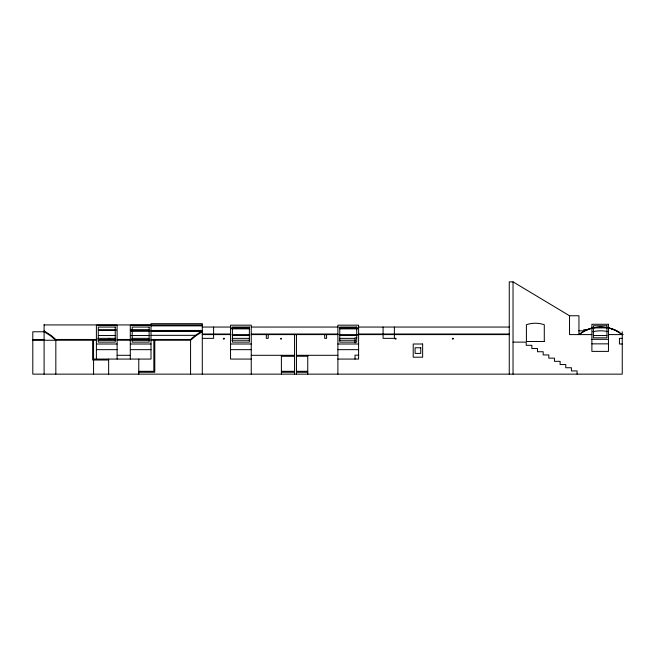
<?xml version="1.0" encoding="UTF-8"?>
<svg xmlns="http://www.w3.org/2000/svg" width="656" height="656" viewBox="0 0 656 656"><rect width="100%" height="100%" fill="white"/><g stroke="black" fill="none" stroke-linecap="round" stroke-linejoin="round"><path stroke-width="0.98" d="M151.011 339.464L190.56 339.464L195.34 335.347L202.294 330.878L151.011 330.878M578.002 334.593L579.978 333.863M579.74 334.027L585.537 330.476L591.958 328.189M202.294 331.731L196.177 335.618L190.56 340.243L151.011 340.243M591.933 328.156A34.899 34.899 0 0 0 578.945 334.593L578.945 315.757L569.531 315.757L513.033 281.859L509.261 281.859L509.261 374.141M44.1 324.933L202.294 324.933M151.011 325.179L130.298 325.179L130.298 359.07M151.011 325.86L202.294 325.86M202.294 327.057L230.953 327.057M251.371 327.057L338.16 327.057M358.578 327.057L509.548 327.057M607.079 327.885L593.122 327.885L600.601 327.057L607.177 327.729M231.527 328L249.288 328M339.857 328L357.618 328M231.527 328.853L249.288 328.853M339.857 328.853L357.618 328.853M98.375 329.697L116.128 329.697M130.298 329.697L149.043 329.697M583.651 329.706L587.415 329.706M98.375 330.452L116.128 330.452M130.298 330.452L149.043 330.452M151.011 330.452L202.294 330.452M578.813 330.821L584.906 330.821M131.282 331.321L149.043 331.321M151.011 331.231L201.564 331.231M44.1 331.764L32.8 331.764L32.8 374.141L622.257 374.141L622.257 331.764M202.294 334.011L230.543 334.011M251.256 334.011L337.889 334.011M358.602 334.011L509.236 334.011M202.294 334.593L230.543 334.593M231.97 334.593L249.329 334.593M251.256 334.593L337.889 334.593M339.177 334.593L357.561 334.593M358.602 334.593L509.548 334.593M591.884 334.593L569.531 334.593L569.531 315.757M608.465 334.593L623.2 334.593M151.011 335.347L195.34 335.347M98.293 335.536L115.694 335.536M131.044 335.536L149.461 335.536M232.355 335.536L249.756 335.536M339.808 335.536L357.208 335.536M593.606 335.536L606.907 335.536M356.815 337.84L355.027 337.84L355.027 342.94M97.785 338.357L115.694 338.357M131.831 338.357L148.986 338.357M202.294 338.357L213.594 338.357L213.594 327.057M232.208 338.357L249.362 338.357M339.652 338.357L354.781 338.357M622.257 338.357L619.436 338.357L619.436 344.006L622.257 344.006M591.884 339.332L608.465 339.332M44.1 330.878L51.053 335.347L55.834 339.464L96.399 339.464M117.112 339.464L130.298 339.464M32.8 339.66L44.1 339.66M98.015 339.66L115.333 339.66M131.643 339.66L148.961 339.66M32.8 340.243L96.399 340.243M98.162 340.243L115.505 340.243M117.112 340.243L130.298 340.243M131.831 340.243L149.166 340.243M231.921 340.243L249.296 340.243M339.209 340.243L355.56 340.243M513.033 342.12L526.21 342.12L526.21 345.327L531.86 345.327L531.86 348.525L537.51 348.525L537.51 351.731L543.16 351.731L543.16 354.929L548.81 354.929L548.81 358.135L554.459 358.135L554.459 361.333L560.109 361.333L560.109 364.539L565.759 364.539L565.759 367.737L571.409 367.737L571.409 370.935L577.059 370.935L577.059 374.141M591.884 343.851L608.465 343.851M96.399 344.006L117.112 344.006M130.298 344.006L151.011 344.006M230.543 344.006L251.256 344.006M337.889 344.006L358.602 344.006M96.399 349.656L117.112 349.656M130.298 349.656L151.011 349.656M230.543 349.656L251.256 349.656M337.889 349.656L358.602 349.656M358.602 355.167L355.027 355.167L355.027 359.07M117.112 355.306L130.298 355.306M251.256 355.306L294.569 355.306M296.455 355.306L337.889 355.306M281.391 356.29L294.569 356.29M296.455 356.249L307.754 356.249M93.57 359.07L151.011 359.07L151.011 323.67L202.294 323.67L202.294 374.141M251.248 359.07L230.543 359.07L230.543 325.179L251.256 325.179L251.248 374.141M337.889 359.07L358.602 359.07L358.602 325.179L337.889 325.179L337.889 374.141M108.642 360.013L92.635 360.013L92.635 340.243M138.769 371.312L153.84 371.312L153.84 340.243M281.391 371.312L294.569 371.312M296.455 371.312L307.754 371.312M138.769 372.255L154.783 372.255L154.783 340.243M281.391 372.255L294.569 372.255M296.455 372.255L307.754 372.255M44.1 331.731L50.209 335.618L55.834 340.243M513.033 281.859L513.033 374.141M394.387 327.057L394.387 338.357L383.088 338.357L383.088 327.057M326.59 334.593L326.59 338.357L324.704 338.357L324.704 334.593M307.754 355.306L307.754 374.141M296.455 334.593L296.455 374.141M294.569 334.593L294.569 374.141M281.391 355.306L281.391 374.141M268.206 334.593L268.206 338.357L266.32 338.357L266.32 334.593M190.56 339.464L190.56 374.141M138.769 359.07L138.769 374.141M117.112 359.07L117.112 325.179L96.399 325.179L96.399 359.07M109.634 338.357L109.634 339.111L108.88 339.111L108.88 338.357M108.642 359.07L108.642 374.141M93.57 340.243L93.57 374.141M55.834 339.464L55.834 374.141M44.1 324.613L44.1 374.141M592.876 327.926A34.899 34.899 0 0 1 607.374 327.721M592.876 331.69A34.899 34.899 0 0 1 607.374 331.485M585.16 330.427A36.187 36.187 0 0 1 591.72 328.074M608.514 327.836A36.187 36.187 0 0 1 619.551 332.321M608.465 324.269L591.884 324.269L591.884 351.386L608.465 351.386L608.465 324.269M606.956 325.77L593.393 325.77L593.393 337.824L606.956 337.824L606.956 325.77M115.235 327.057L98.285 327.057L98.285 342.12L115.235 342.12L115.235 327.057M149.133 327.057L132.184 327.057L132.184 342.12L149.133 342.12L149.133 327.057M249.37 327.057L232.421 327.057L232.421 342.12L249.37 342.12L249.37 327.057M356.716 327.057L339.767 327.057L339.767 342.12L356.716 342.12L356.716 327.057M224.139 338.357L223.384 338.357L223.384 339.111L224.139 339.111L224.139 338.357M281.391 338.357L280.637 338.357L280.637 339.111L281.391 339.111L281.391 338.357M395.888 338.357L395.142 338.357L395.142 339.111L395.888 339.111L395.888 338.357M453.14 338.357L452.386 338.357L452.386 339.111L453.14 339.111L453.14 338.357M544.291 341.497L526.399 341.497L526.399 324.736A27.314 27.314 0 0 1 544.291 324.736L544.291 341.497M422.636 344.006L413.214 344.006L413.214 357.192L422.636 357.192L422.636 344.006M420.75 347.77L415.1 347.77L415.1 353.42L420.75 353.42L420.75 347.77M612.064 328.992L608.325 327.926A34.899 34.899 0 0 1 622.257 334.593L615.664 330.476L612.064 328.992"/></g></svg>
